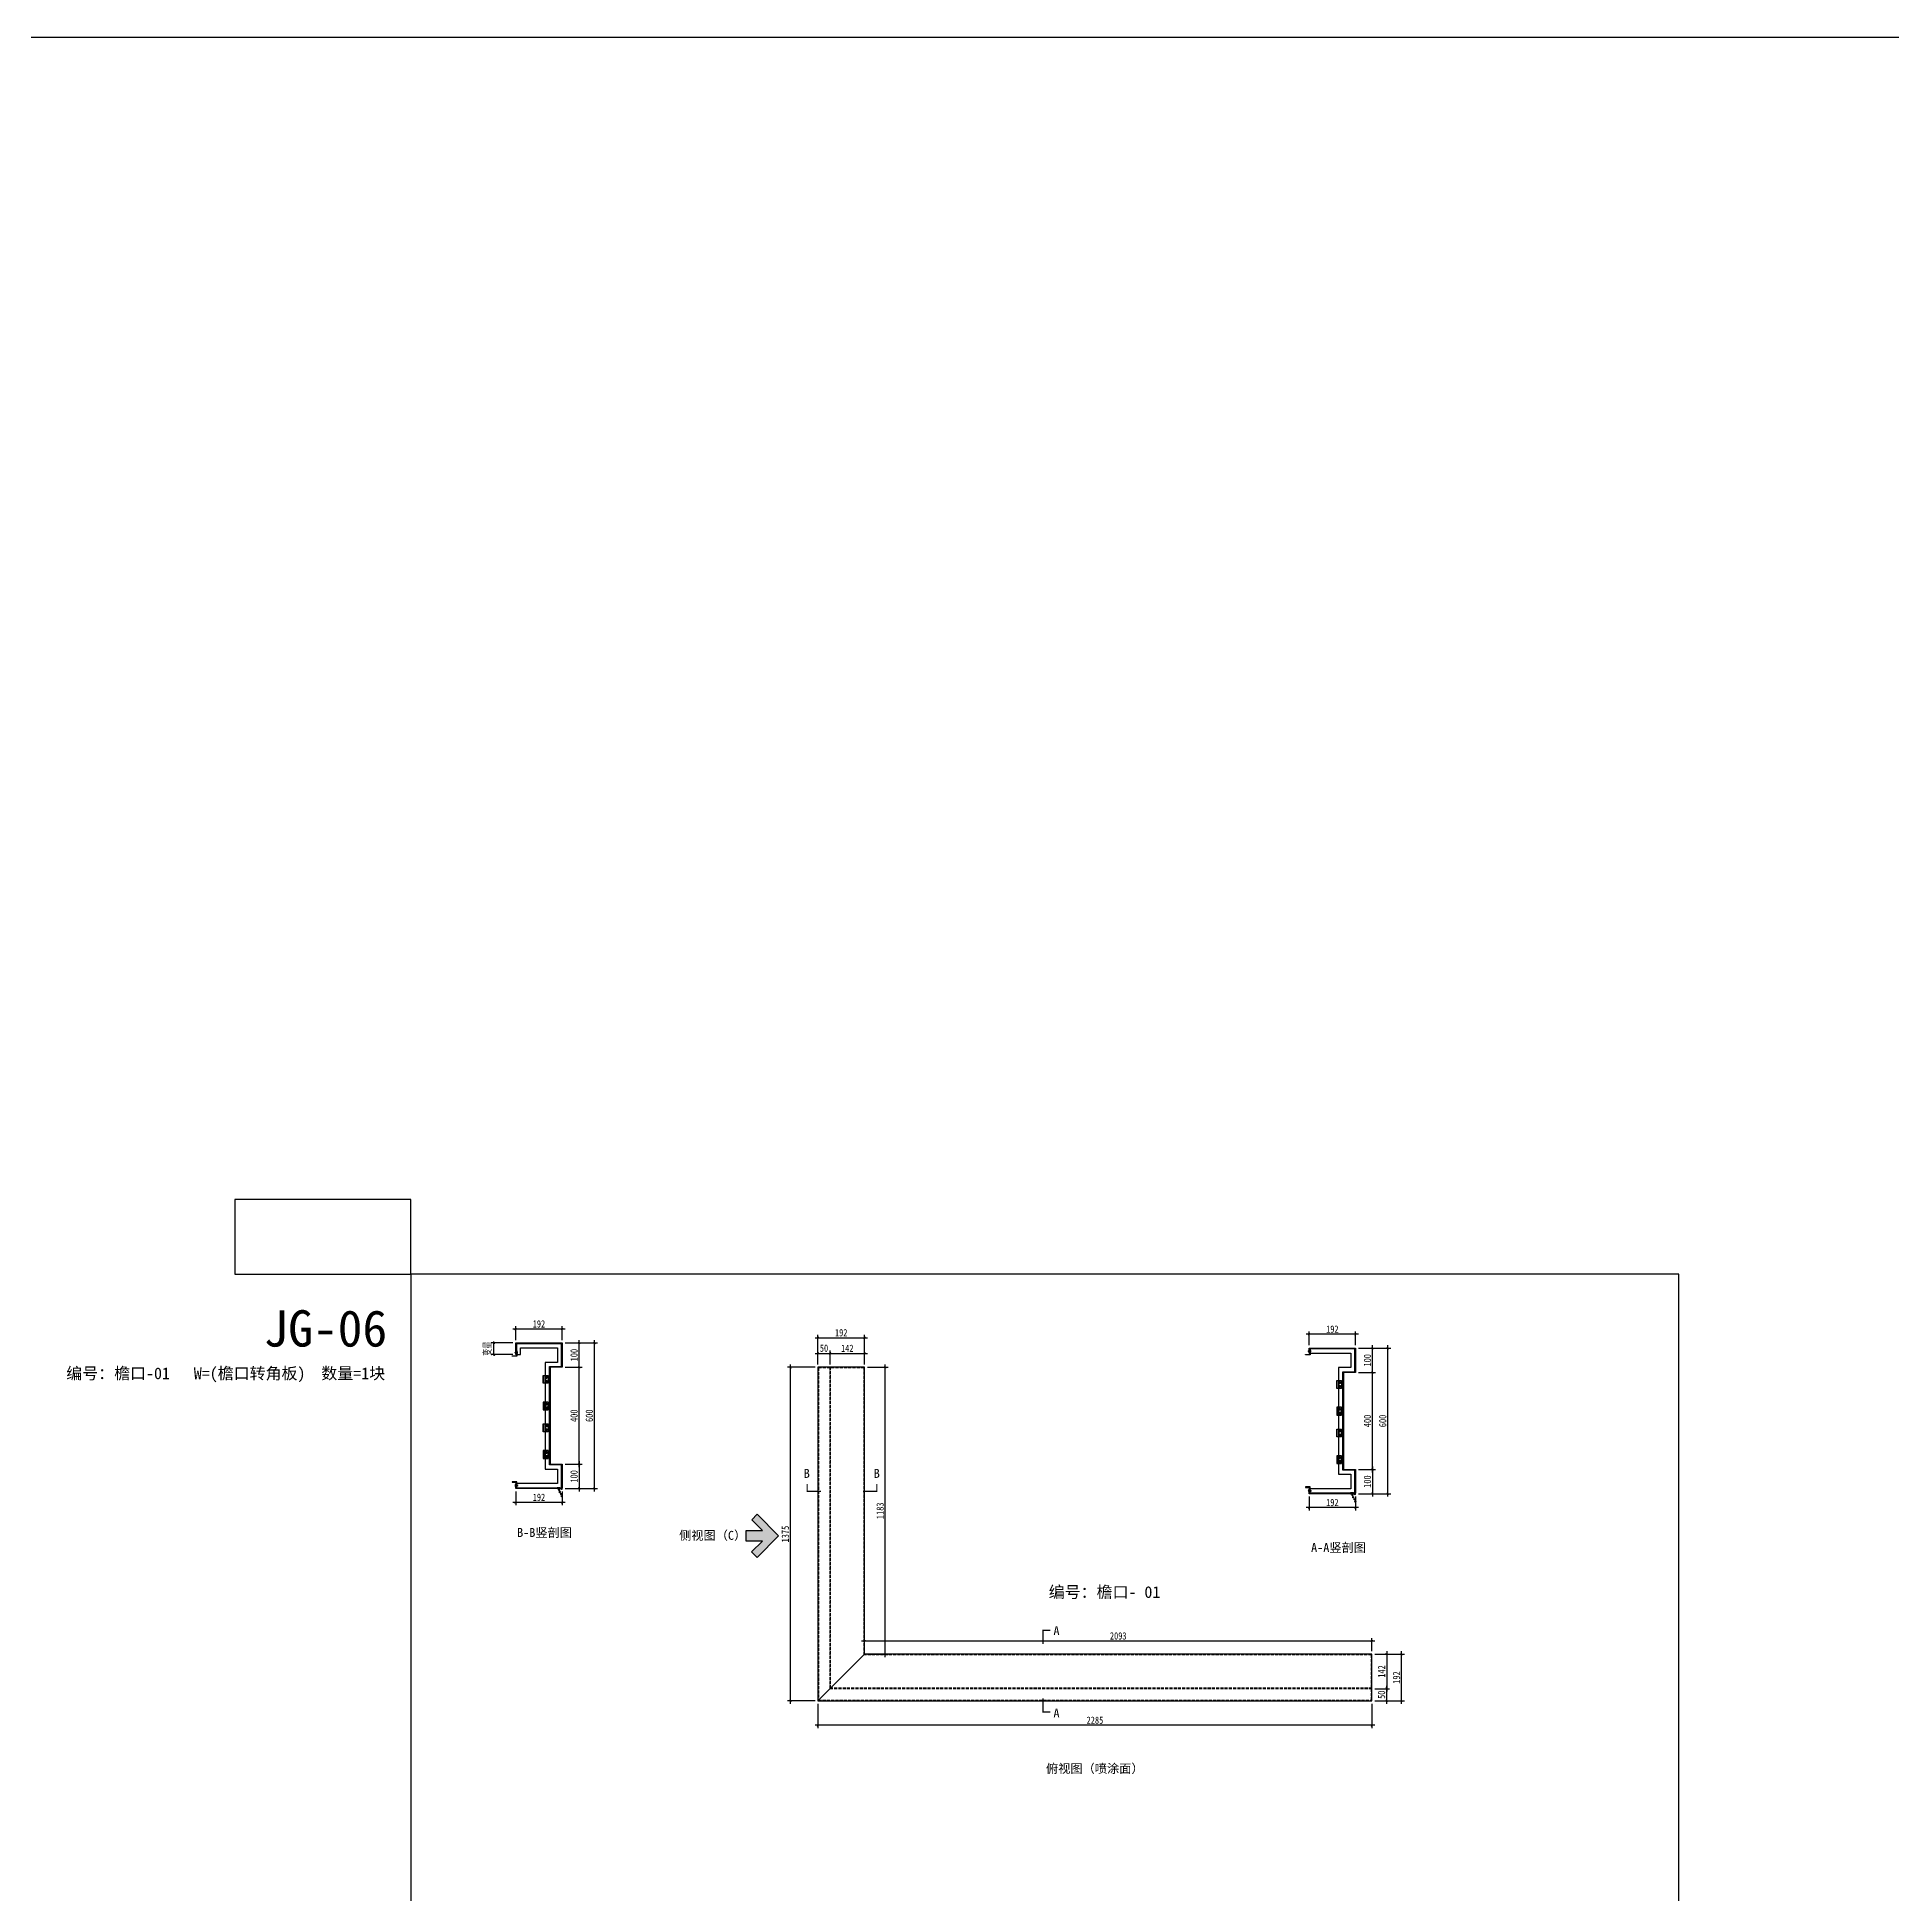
# Model space of a CAD drawing. Header units: millimetres. Extents: x 1519249 to 1604651, y -416196 to -347833.
# Drawn here: x 1589114 to 1596767, y -371714 to -364055 of the extents above; entities that cross this region are included whole.
import ezdxf

# ---------------------------------------------------------------- set-up
doc = ezdxf.new("R2010")
doc.units = ezdxf.units.MM
doc.header["$LTSCALE"] = 1000
doc.header["$MEASUREMENT"] = 0
for name, pattern in [('__DASH', [0.35, 0.25, -0.1]), ('CENTER', [2, 1.25, -0.25, 0.25, -0.25]), ('CENTERX2', [4, 2.5, -0.5, 0.5, -0.5]), ('DOTE', [2.42, 2, -0.2, 0.02, -0.2]), ('HIDDEN2', [0.1875, 0.125, -0.0625])]:
    doc.linetypes.add(name, pattern=pattern)
doc.layers.get('Defpoints').update_dxf_attribs({"color": 190})
for name, color, linetype in [('0-hatch', 8, 'Continuous'), ('0-铝合金投影', 112, 'Continuous'), ('4', 3, 'Continuous'), ('@@@@H @ 1', 2, 'Continuous'), ('BH-图层', 2, 'Continuous'), ('DIM_IDEN', 3, 'Continuous'), ('F-CASTFIX', 1, 'Continuous'), ('PJ', 4, 'Continuous'), ('PUB_DIM', 3, 'Continuous'), ('XC', 3, 'Continuous'), ('zx', 1, 'DOTE'), ('穿孔铝板', 161, 'Continuous')]:
    doc.layers.add(name, color=color, linetype=linetype)
doc.styles.add('黑体', font='simhei.ttf', dxfattribs={"width": 0.7})
doc.dimstyles.new('副本 BZ-6', dxfattribs={"dimscale": 12, "dimtxt": 2.5, "dimasz": 0.5, "dimexe": 1, "dimexo": 1, "dimgap": 0.5, "dimtad": 1, "dimdec": 0, "dimdsep": 46, "dimtxsty": '黑体', "dimblk": 'ARCHTICK', "dimcen": 3, "dimdle": 1, "dimclrd": 1, "dimclre": 1, "dimclrt": 2, "dimadec": 1, "dimazin": 0, "dimtfac": 1, "dimtdec": 0, "dimtix": 1, "dimtmove": 2, "dimatfit": 3, "dimldrblk": 'DOTSMALL', "dimfxl": 0, "dimtolj": 1, "dimtzin": 0, "dimarcsym": 0})

# ---------------------------------------------------------------- blocks, each defined once
blk = doc.blocks.new('_ArchTick')
at = {"color": 0, "linetype": 'ByBlock', "const_width": 0.5}
blk.add_lwpolyline([(-0.7, -0.7), (0.7, 0.7)], dxfattribs=at)
blk = doc.blocks.new('*D441')
at = {"color": 1, "lineweight": -2, "transparency": 16777216}
for p, q in [((1592333.9, -370926.1), (1592333.9, -371027.2)), ((1594618.5, -370926.1), (1594618.5, -371027.2)), ((1594630.5, -371015.2), (1592321.9, -371015.2))]:
    blk.add_line(p, q, dxfattribs=at)
at = {"layer": 'Defpoints', "color": 0, "transparency": 16777216}
for p in [(1592333.9, -370914.1), (1594618.5, -370914.1), (1592333.9, -371015.2)]:
    blk.add_point(p, dxfattribs=at)
at = {"color": 1, "lineweight": -2, "transparency": 16777216, "xscale": 6, "yscale": 6, "zscale": 6, "rotation": 180}
blk.add_blockref('_ArchTick', (1592333.9, -371015.2), dxfattribs=at)
at = {"color": 1, "lineweight": -2, "transparency": 16777216, "xscale": 6, "yscale": 6, "zscale": 6}
blk.add_blockref('_ArchTick', (1594618.5, -371015.2), dxfattribs=at)
at = {"color": 2, "transparency": 16777216, "insert": (1593476.2, -370994.2), "char_height": 30, "attachment_point": 5, "style": '黑体'}
blk.add_mtext('\\A1;2285', dxfattribs=at)
blk = doc.blocks.new('_DotSmall')
at = {"color": 0, "linetype": 'ByBlock', "const_width": 0.5}
blk.add_lwpolyline([(-0.0625, 0, 1), (0.0625, 0, 1)], format="xyb", close=True, dxfattribs=at)
blk = doc.blocks.new('*D442')
at = {"color": 1, "lineweight": -2, "transparency": 16777216}
for p, q in [((1592321.9, -369539.1), (1592208.4, -369539.1)), ((1592220.4, -370926.1), (1592220.4, -369527.1)), ((1592321.9, -370914.1), (1592208.4, -370914.1))]:
    blk.add_line(p, q, dxfattribs=at)
at = {"layer": 'Defpoints', "color": 0, "transparency": 16777216}
for p in [(1592220.4, -369539.1), (1592333.9, -369539.1), (1592333.9, -370914.1)]:
    blk.add_point(p, dxfattribs=at)
at = {"color": 1, "lineweight": -2, "transparency": 16777216, "xscale": 6, "yscale": 6, "zscale": 6}
for p, rotation in [((1592220.4, -369539.1), 90), ((1592220.4, -370914.1), 270)]:
    blk.add_blockref('_ArchTick', p, dxfattribs=dict(at, rotation=rotation))
at = {"color": 2, "transparency": 16777216, "insert": (1592199.4, -370226.6), "char_height": 30, "attachment_point": 5, "rotation": 90, "style": '黑体'}
blk.add_mtext('\\A1;1375', dxfattribs=at)
blk = doc.blocks.new('*D465')
at = {"color": 1, "lineweight": -2, "transparency": 16777216}
for p, q in [((1594630.5, -370864.1), (1594691.3, -370864.1)), ((1594679.3, -370926.1), (1594679.3, -370852.1)), ((1594630.5, -370914.1), (1594691.3, -370914.1))]:
    blk.add_line(p, q, dxfattribs=at)
at = {"layer": 'Defpoints', "color": 0, "transparency": 16777216}
for p in [(1594618.5, -370864.1), (1594679.3, -370864.1), (1594618.5, -370914.1)]:
    blk.add_point(p, dxfattribs=at)
at = {"color": 1, "lineweight": -2, "transparency": 16777216, "xscale": 6, "yscale": 6, "zscale": 6}
for p, rotation in [((1594679.3, -370864.1), 90), ((1594679.3, -370914.1), 270)]:
    blk.add_blockref('_ArchTick', p, dxfattribs=dict(at, rotation=rotation))
at = {"color": 2, "transparency": 16777216, "insert": (1594658.2, -370889.1), "char_height": 30, "attachment_point": 5, "rotation": 90, "style": '黑体'}
blk.add_mtext('\\A1;50', dxfattribs=at)
blk = doc.blocks.new('*D466')
at = {"color": 1, "lineweight": -2, "transparency": 16777216}
for p, q in [((1594630.5, -370722.1), (1594691.3, -370722.1)), ((1594679.3, -370710.1), (1594679.3, -370876.1)), ((1594630.5, -370864.1), (1594691.3, -370864.1))]:
    blk.add_line(p, q, dxfattribs=at)
at = {"layer": 'Defpoints', "color": 0, "transparency": 16777216}
for p in [(1594618.5, -370722.1), (1594618.5, -370864.1), (1594679.3, -370864.1)]:
    blk.add_point(p, dxfattribs=at)
at = {"color": 1, "lineweight": -2, "transparency": 16777216, "xscale": 6, "yscale": 6, "zscale": 6}
for p, rotation in [((1594679.3, -370722.1), 90), ((1594679.3, -370864.1), 270)]:
    blk.add_blockref('_ArchTick', p, dxfattribs=dict(at, rotation=rotation))
at = {"color": 2, "transparency": 16777216, "insert": (1594658.3, -370793.1), "char_height": 30, "attachment_point": 5, "rotation": 90, "style": '黑体'}
blk.add_mtext('\\A1;142', dxfattribs=at)
blk = doc.blocks.new('*D453')
at = {"color": 1, "lineweight": -2, "transparency": 16777216}
for p, q in [((1592321.9, -369481.5), (1592395.9, -369481.5)), ((1592333.9, -369527.1), (1592333.9, -369469.5)), ((1592383.9, -369527.1), (1592383.9, -369469.5))]:
    blk.add_line(p, q, dxfattribs=at)
at = {"layer": 'Defpoints', "color": 0, "transparency": 16777216}
for p in [(1592383.9, -369481.5), (1592333.9, -369539.1), (1592383.9, -369539.1)]:
    blk.add_point(p, dxfattribs=at)
at = {"color": 1, "lineweight": -2, "transparency": 16777216, "xscale": 6, "yscale": 6, "zscale": 6, "rotation": 180}
blk.add_blockref('_ArchTick', (1592333.9, -369481.5), dxfattribs=at)
at = {"color": 1, "lineweight": -2, "transparency": 16777216, "xscale": 6, "yscale": 6, "zscale": 6}
blk.add_blockref('_ArchTick', (1592383.9, -369481.5), dxfattribs=at)
at = {"color": 2, "transparency": 16777216, "insert": (1592358.9, -369460.3), "char_height": 30, "attachment_point": 5, "style": '黑体'}
blk.add_mtext('\\A1;50', dxfattribs=at)
blk = doc.blocks.new('*D454')
at = {"color": 1, "lineweight": -2, "transparency": 16777216}
for p, q in [((1592371.9, -369481.5), (1592537.9, -369481.5)), ((1592383.9, -369527.1), (1592383.9, -369469.5)), ((1592525.9, -369527.1), (1592525.9, -369469.5))]:
    blk.add_line(p, q, dxfattribs=at)
at = {"layer": 'Defpoints', "color": 0, "transparency": 16777216}
for p in [(1592525.9, -369481.5), (1592383.9, -369539.1), (1592525.9, -369539.1)]:
    blk.add_point(p, dxfattribs=at)
at = {"color": 1, "lineweight": -2, "transparency": 16777216, "xscale": 6, "yscale": 6, "zscale": 6, "rotation": 180}
blk.add_blockref('_ArchTick', (1592383.9, -369481.5), dxfattribs=at)
at = {"color": 1, "lineweight": -2, "transparency": 16777216, "xscale": 6, "yscale": 6, "zscale": 6}
blk.add_blockref('_ArchTick', (1592525.9, -369481.5), dxfattribs=at)
at = {"color": 2, "transparency": 16777216, "insert": (1592454.9, -369460.5), "char_height": 30, "attachment_point": 5, "style": '黑体'}
blk.add_mtext('\\A1;142', dxfattribs=at)
blk = doc.blocks.new('*D455')
at = {"color": 1, "lineweight": -2, "transparency": 16777216}
for p, q in [((1592321.9, -369417.5), (1592537.9, -369417.5)), ((1592333.9, -369527.1), (1592333.9, -369405.5)), ((1592525.9, -369527.1), (1592525.9, -369405.5))]:
    blk.add_line(p, q, dxfattribs=at)
at = {"layer": 'Defpoints', "color": 0, "transparency": 16777216}
for p in [(1592525.9, -369417.5), (1592333.9, -369539.1), (1592525.9, -369539.1)]:
    blk.add_point(p, dxfattribs=at)
at = {"color": 1, "lineweight": -2, "transparency": 16777216, "xscale": 6, "yscale": 6, "zscale": 6, "rotation": 180}
blk.add_blockref('_ArchTick', (1592333.9, -369417.5), dxfattribs=at)
at = {"color": 1, "lineweight": -2, "transparency": 16777216, "xscale": 6, "yscale": 6, "zscale": 6}
blk.add_blockref('_ArchTick', (1592525.9, -369417.5), dxfattribs=at)
at = {"color": 2, "transparency": 16777216, "insert": (1592429.9, -369396.5), "char_height": 30, "attachment_point": 5, "style": '黑体'}
blk.add_mtext('\\A1;192', dxfattribs=at)
blk = doc.blocks.new('*D456')
at = {"color": 1, "lineweight": -2, "transparency": 16777216}
for p, q in [((1594630.5, -370722.1), (1594753.1, -370722.1)), ((1594741.1, -370926.1), (1594741.1, -370710.1)), ((1594630.5, -370914.1), (1594753.1, -370914.1))]:
    blk.add_line(p, q, dxfattribs=at)
at = {"layer": 'Defpoints', "color": 0, "transparency": 16777216}
for p in [(1594618.5, -370722.1), (1594741.1, -370722.1), (1594618.5, -370914.1)]:
    blk.add_point(p, dxfattribs=at)
at = {"color": 1, "lineweight": -2, "transparency": 16777216, "xscale": 6, "yscale": 6, "zscale": 6}
for p, rotation in [((1594741.1, -370722.1), 90), ((1594741.1, -370914.1), 270)]:
    blk.add_blockref('_ArchTick', p, dxfattribs=dict(at, rotation=rotation))
at = {"color": 2, "transparency": 16777216, "insert": (1594720.1, -370818.1), "char_height": 30, "attachment_point": 5, "rotation": 90, "style": '黑体'}
blk.add_mtext('\\A1;192', dxfattribs=at)
blk = doc.blocks.new('*D457')
at = {"color": 1, "lineweight": -2, "transparency": 16777216}
for p, q in [((1594630.5, -370667.9), (1592513.9, -370667.9)), ((1592525.9, -370710.1), (1592525.9, -370655.9)), ((1594618.5, -370710.1), (1594618.5, -370655.9))]:
    blk.add_line(p, q, dxfattribs=at)
at = {"layer": 'Defpoints', "color": 0, "transparency": 16777216}
for p in [(1592525.9, -370667.9), (1592525.9, -370722.1), (1594618.5, -370722.1)]:
    blk.add_point(p, dxfattribs=at)
at = {"color": 1, "lineweight": -2, "transparency": 16777216, "xscale": 6, "yscale": 6, "zscale": 6, "rotation": 180}
blk.add_blockref('_ArchTick', (1592525.9, -370667.9), dxfattribs=at)
at = {"color": 1, "lineweight": -2, "transparency": 16777216, "xscale": 6, "yscale": 6, "zscale": 6}
blk.add_blockref('_ArchTick', (1594618.5, -370667.9), dxfattribs=at)
at = {"color": 2, "transparency": 16777216, "insert": (1593572.2, -370646.7), "char_height": 30, "attachment_point": 5, "style": '黑体'}
blk.add_mtext('\\A1;2093', dxfattribs=at)
blk = doc.blocks.new('*D458')
at = {"color": 1, "lineweight": -2, "transparency": 16777216}
for p, q in [((1592537.9, -369539.1), (1592623.4, -369539.1)), ((1592611.4, -370734.1), (1592611.4, -369527.1)), ((1592537.9, -370722.1), (1592623.4, -370722.1))]:
    blk.add_line(p, q, dxfattribs=at)
at = {"layer": 'Defpoints', "color": 0, "transparency": 16777216}
for p in [(1592525.9, -369539.1), (1592611.4, -369539.1), (1592525.9, -370722.1)]:
    blk.add_point(p, dxfattribs=at)
at = {"color": 1, "lineweight": -2, "transparency": 16777216, "xscale": 6, "yscale": 6, "zscale": 6}
for p, rotation in [((1592611.4, -369539.1), 90), ((1592611.4, -370722.1), 270)]:
    blk.add_blockref('_ArchTick', p, dxfattribs=dict(at, rotation=rotation))
at = {"color": 2, "transparency": 16777216, "insert": (1592590.4, -370130.6), "char_height": 30, "attachment_point": 5, "rotation": 90, "style": '黑体'}
blk.add_mtext('\\A1;1183', dxfattribs=at)
blk = doc.blocks.new('A$Ce385b8f0')
at = {"layer": 'PJ', "color": 8}
for centre, radius in [((8, 13.6), 3.2), ((8, 13.6), 1.52), ((24, 13.6), 3.2), ((24, 13.6), 1.52)]:
    blk.add_circle(centre, radius, dxfattribs=at)
at = {"layer": 'XC', "color": 8}
for p, q in [((0, 2.4), (32, 2.4)), ((8, 2.4), (8, 0)), ((24, 2.4), (24, 0))]:
    blk.add_line(p, q, dxfattribs=at)
blk.add_lwpolyline([(0, 0), (32, 0), (32, 20), (0, 20)], close=True, dxfattribs=at)
at = {"layer": 'zx', "color": 8, "linetype": 'CENTERX2', "ltscale": 0.05}
for p, q in [((13.6, 13.6), (2.4, 13.6)), ((8, 19.2), (8, 8)), ((18.4, 13.6), (29.6, 13.6)), ((24, 19.2), (24, 8))]:
    blk.add_line(p, q, dxfattribs=at)
blk = doc.blocks.new('grtgthyjyj')
at = {"layer": 'PJ'}
for radius in [4, 1.9]:
    blk.add_circle((4476642.9, 621901.9), radius, dxfattribs=at)
at = {"layer": 'zx', "linetype": 'CENTERX2', "ltscale": 0.05}
for p, q in [((4476635.9, 621901.9), (4476649.9, 621901.9)), ((4476642.9, 621908.9), (4476642.9, 621894.9))]:
    blk.add_line(p, q, dxfattribs=at)
blk = doc.blocks.new('grgthtyhjyjyuk')
at = {"layer": 'XC', "color": 165}
for p, q in [((4476656.9, 621931.9), (4476656.9, 621891.9)), ((4476656.9, 621921.9), (4476659.9, 621921.9)), ((4476656.9, 621901.9), (4476659.9, 621901.9))]:
    blk.add_line(p, q, dxfattribs=at)
blk.add_lwpolyline([(4476659.9, 621931.9), (4476659.9, 621891.9), (4476634.9, 621891.9), (4476634.9, 621931.9)], close=True, dxfattribs=at)
at = {"layer": 'DIM_IDEN', "color": 8, "xscale": -1, "rotation": 180}
blk.add_blockref('grtgthyjyj', (0, 1243823.8), dxfattribs=at)
at = {"layer": 'DIM_IDEN', "color": 8}
blk.add_blockref('grtgthyjyj', (0, 0), dxfattribs=at)
blk = doc.blocks.new('A$C06B245D9')
at = {"layer": '0-hatch', "elevation": 0}
for points in [[(3, -8, -1.371442), (-1, -7, 0.239017), (-2, -1, -0.322335), (3, -8)], [(8, -21, -1.371442), (3, -19, 0.239017), (3, -14, -0.322335), (8, -21)]]:
    blk.add_lwpolyline(points, format="xyb", dxfattribs=at)
blk = doc.blocks.new('gfrgrthgthyjyj')
at = {"color": 138, "linetype": 'Continuous'}
for p, q in [((4444220.2, 665049.9), (4444210.2, 665049.9)), ((4444210.2, 665049.4), (4444210.2, 665049.9)), ((4444212.8, 665049.9), (4444212.8, 665056.3)), ((4444215.2, 665058.1), (4444213.5, 665059)), ((4444216.5, 665047.8), (4444213.9, 665047.8)), ((4444215.2, 665058.1), (4444216.9, 665059)), ((4444217.6, 665049.9), (4444217.6, 665056.3)), ((4444220.2, 665049.4), (4444220.2, 665049.9))]:
    blk.add_line(p, q, dxfattribs=at)
at = {"color": 1, "linetype": 'CENTER', "ltscale": 2.357948}
blk.add_line((4444215.2, 665046.9), (4444215.2, 665059.6), dxfattribs=at)
at = {"color": 138, "linetype": 'Continuous'}
for centre, radius, start, end in [((4444215.2, 665055.9), 8.16, 232.44522, 260.55436), ((4444212.8, 665057.7), 1.44, 62.13766, 270.00283), ((4444215.2, 665055.9), 8.16, 279.45131, 307.56044), ((4444217.6, 665057.7), 1.44, 270.00283, 117.868)]:
    blk.add_arc(centre, radius, start, end, dxfattribs=at)
blk = doc.blocks.new('87654tghuyt')
at = {"layer": '0-hatch', "linetype": 'HIDDEN2', "ltscale": 4}
for p, q in [((1576251.5, -371460.9, -2.2), (1576241.5, -371460.9, -2.2)), ((1576251.5, -371461.8), (1576241.5, -371461.8)), ((1576251.5, -371462.5), (1576241.5, -371462.5)), ((1576251.5, -371463.2), (1576241.5, -371463.2))]:
    blk.add_line(p, q, dxfattribs=at)
blk.add_lwpolyline([(1576241.5, -371460.9), (1576251.5, -371460.9), (1576251.5, -371463.9), (1576241.5, -371463.9)], close=True, dxfattribs=at)
at = {"layer": '4'}
blk.add_lwpolyline([(1576241, -371463.9), (1576234, -371466.9, -0.414214), (1576231, -371463.9), (1576231, -371454.9)], format="xyb", dxfattribs=at)
at = {"layer": '4', "elevation": -2.2}
blk.add_lwpolyline([(1576234, -371454.9), (1576234, -371463.9), (1576241.5, -371460.9)], dxfattribs=at)
at = {"layer": 'F-CASTFIX', "color": 3}
for points in [[(1576423, -370883.9), (1576423, -370863.9), (1576231, -370863.9), (1576231, -370963.9), (1576281, -370963.9), (1576281, -371363.9), (1576231, -371363.9), (1576231, -371462.1)], [(1576234, -371460.9), (1576234, -371366.9), (1576284, -371366.9), (1576284, -370960.9), (1576234, -370960.9), (1576234, -370866.9), (1576420, -370866.9), (1576420, -370883.9)], [(1576423, -370883.9), (1576251, -370883.9), (1576251, -370943.9), (1576301, -370943.9), (1576301, -371383.9), (1576251, -371383.9), (1576251, -371443.9), (1576423, -371443.9)], [(1576241, -371463.9), (1576423, -371463.9), (1576423, -371443.9)], [(1576420, -371443.9), (1576420, -371460.9), (1576241.5, -371460.9)]]:
    blk.add_lwpolyline(points, dxfattribs=at)
at = {"layer": '穿孔铝板', "lineweight": 25}
for points in [[(1576418, -370869.9), (1576418, -370891.9), (1576438, -370891.9), (1576438, -370889.9), (1576420, -370889.9), (1576420, -370869.9)], [(1576418, -371457.9), (1576418, -371435.9), (1576438, -371435.9), (1576438, -371437.9), (1576420, -371437.9), (1576420, -371457.9)]]:
    blk.add_lwpolyline(points, close=True, dxfattribs=at)
at = {"color": 3, "rotation": 90.00000000000001}
for p in [(1576309, -371029.6), (1576309, -371229.6)]:
    blk.add_blockref('A$Ce385b8f0', p, dxfattribs=at)
at = {"layer": '0-铝合金投影', "xscale": -0.6666666666666666, "yscale": 0.6666666666666666, "zscale": 0.6666666666666666}
for p in [(1576235.9, -371482.8, -2.2), (1576244.4, -371465.5)]:
    blk.add_blockref('A$C06B245D9', p, dxfattribs=at)
at = {"layer": 'DIM_IDEN', "color": 8, "yscale": 0.7812485824527613, "zscale": 0.7812485824527613}
for p, xscale, rotation in [((2095992.3, 3101160.5), -0.7812485824527613, 90), ((2095992.3, -3843488.4), 0.7812485824527613, 90.00000000000001)]:
    blk.add_blockref('gfrgrthgthyjyj', p, dxfattribs=dict(at, xscale=xscale, rotation=rotation))
at = {"layer": 'DIM_IDEN', "color": 8, "xscale": 0.7999999999999999, "yscale": 0.7999999999999999, "zscale": 0.7999999999999999}
for p in [(-2005018.9, -868653.1), (-2005018.9, -868853.1)]:
    blk.add_blockref('grgthtyhjyjyuk', p, dxfattribs=at)
blk = doc.blocks.new('*D459')
at = {"color": 1, "lineweight": -2, "transparency": 16777216}
for p, q in [((1594563.2, -369560.2), (1594633.1, -369560.2)), ((1594621.1, -369972.2), (1594621.1, -369548.2)), ((1594563.2, -369960.2), (1594633.1, -369960.2))]:
    blk.add_line(p, q, dxfattribs=at)
at = {"layer": 'Defpoints', "color": 0, "transparency": 16777216}
for p in [(1594551.2, -369560.2), (1594621.1, -369560.2), (1594551.2, -369960.2)]:
    blk.add_point(p, dxfattribs=at)
at = {"color": 1, "lineweight": -2, "transparency": 16777216, "xscale": 6, "yscale": 6, "zscale": 6}
for p, rotation in [((1594621.1, -369560.2), 90), ((1594621.1, -369960.2), 270)]:
    blk.add_blockref('_ArchTick', p, dxfattribs=dict(at, rotation=rotation))
at = {"color": 2, "transparency": 16777216, "insert": (1594600, -369760.2), "char_height": 30, "attachment_point": 5, "rotation": 90, "style": '黑体'}
blk.add_mtext('\\A1;400', dxfattribs=at)
blk = doc.blocks.new('*D460')
at = {"color": 1, "lineweight": -2, "transparency": 16777216}
for p, q in [((1594563.2, -369460.2), (1594633.1, -369460.2)), ((1594621.1, -369572.2), (1594621.1, -369448.2)), ((1594563.2, -369560.2), (1594633.1, -369560.2))]:
    blk.add_line(p, q, dxfattribs=at)
at = {"layer": 'Defpoints', "color": 0, "transparency": 16777216}
for p in [(1594551.2, -369460.2), (1594621.1, -369460.2), (1594551.2, -369560.2)]:
    blk.add_point(p, dxfattribs=at)
at = {"color": 1, "lineweight": -2, "transparency": 16777216, "xscale": 6, "yscale": 6, "zscale": 6}
for p, rotation in [((1594621.1, -369460.2), 90), ((1594621.1, -369560.2), 270)]:
    blk.add_blockref('_ArchTick', p, dxfattribs=dict(at, rotation=rotation))
at = {"color": 2, "transparency": 16777216, "insert": (1594600, -369510.2), "char_height": 30, "attachment_point": 5, "rotation": 90, "style": '黑体'}
blk.add_mtext('\\A1;100', dxfattribs=at)
blk = doc.blocks.new('*D461')
at = {"color": 1, "lineweight": -2, "transparency": 16777216}
for p, q in [((1594563.2, -369402.8), (1594347.2, -369402.8)), ((1594359.2, -369448.2), (1594359.2, -369390.8)), ((1594551.2, -369448.2), (1594551.2, -369390.8))]:
    blk.add_line(p, q, dxfattribs=at)
at = {"layer": 'Defpoints', "color": 0, "transparency": 16777216}
for p in [(1594359.2, -369402.8), (1594359.2, -369460.2), (1594551.2, -369460.2)]:
    blk.add_point(p, dxfattribs=at)
at = {"color": 1, "lineweight": -2, "transparency": 16777216, "xscale": 6, "yscale": 6, "zscale": 6, "rotation": 180}
blk.add_blockref('_ArchTick', (1594359.2, -369402.8), dxfattribs=at)
at = {"color": 1, "lineweight": -2, "transparency": 16777216, "xscale": 6, "yscale": 6, "zscale": 6}
blk.add_blockref('_ArchTick', (1594551.2, -369402.8), dxfattribs=at)
at = {"color": 2, "transparency": 16777216, "insert": (1594455.2, -369381.8), "char_height": 30, "attachment_point": 5, "style": '黑体'}
blk.add_mtext('\\A1;192', dxfattribs=at)
blk = doc.blocks.new('*D462')
at = {"color": 1, "lineweight": -2, "transparency": 16777216}
for p, q in [((1594621.1, -369948.2), (1594621.1, -370072.2)), ((1594563.2, -369960.2), (1594633.1, -369960.2)), ((1594563.2, -370060.2), (1594633.1, -370060.2))]:
    blk.add_line(p, q, dxfattribs=at)
at = {"layer": 'Defpoints', "color": 0, "transparency": 16777216}
for p in [(1594551.2, -369960.2), (1594551.2, -370060.2), (1594621.1, -370060.2)]:
    blk.add_point(p, dxfattribs=at)
at = {"color": 1, "lineweight": -2, "transparency": 16777216, "xscale": 6, "yscale": 6, "zscale": 6}
for p, rotation in [((1594621.1, -369960.2), 90), ((1594621.1, -370060.2), 270)]:
    blk.add_blockref('_ArchTick', p, dxfattribs=dict(at, rotation=rotation))
at = {"color": 2, "transparency": 16777216, "insert": (1594600, -370010.2), "char_height": 30, "attachment_point": 5, "rotation": 90, "style": '黑体'}
blk.add_mtext('\\A1;100', dxfattribs=at)
blk = doc.blocks.new('*D463')
at = {"color": 1, "lineweight": -2, "transparency": 16777216}
for p, q in [((1594359.2, -370072.2), (1594359.2, -370129.7)), ((1594551.2, -370072.2), (1594551.2, -370129.7)), ((1594563.2, -370117.7), (1594347.2, -370117.7))]:
    blk.add_line(p, q, dxfattribs=at)
at = {"layer": 'Defpoints', "color": 0, "transparency": 16777216}
for p in [(1594359.2, -370060.2), (1594551.2, -370060.2), (1594359.2, -370117.7)]:
    blk.add_point(p, dxfattribs=at)
at = {"color": 1, "lineweight": -2, "transparency": 16777216, "xscale": 6, "yscale": 6, "zscale": 6, "rotation": 180}
blk.add_blockref('_ArchTick', (1594359.2, -370117.7), dxfattribs=at)
at = {"color": 1, "lineweight": -2, "transparency": 16777216, "xscale": 6, "yscale": 6, "zscale": 6}
blk.add_blockref('_ArchTick', (1594551.2, -370117.7), dxfattribs=at)
at = {"color": 2, "transparency": 16777216, "insert": (1594455.2, -370096.7), "char_height": 30, "attachment_point": 5, "style": '黑体'}
blk.add_mtext('\\A1;192', dxfattribs=at)
blk = doc.blocks.new('*D464')
at = {"color": 1, "lineweight": -2, "transparency": 16777216}
for p, q in [((1594563.2, -369460.2), (1594696.1, -369460.2)), ((1594684.1, -370072.2), (1594684.1, -369448.2)), ((1594563.2, -370060.2), (1594696.1, -370060.2))]:
    blk.add_line(p, q, dxfattribs=at)
at = {"layer": 'Defpoints', "color": 0, "transparency": 16777216}
for p in [(1594551.2, -369460.2), (1594684.1, -369460.2), (1594551.2, -370060.2)]:
    blk.add_point(p, dxfattribs=at)
at = {"color": 1, "lineweight": -2, "transparency": 16777216, "xscale": 6, "yscale": 6, "zscale": 6}
for p, rotation in [((1594684.1, -369460.2), 90), ((1594684.1, -370060.2), 270)]:
    blk.add_blockref('_ArchTick', p, dxfattribs=dict(at, rotation=rotation))
at = {"color": 2, "transparency": 16777216, "insert": (1594663, -369760.2), "char_height": 30, "attachment_point": 5, "rotation": 90, "style": '黑体'}
blk.add_mtext('\\A1;600', dxfattribs=at)
blk = doc.blocks.new('*U310')
h = blk.add_hatch(color=5)
h.set_gradient(color1=(0, 0, 255), rotation=180, one_color=1, tint=1)
h.paths.add_polyline_path([(0, 0), (0.375, -0.375), (0.469, -0.281), (0.281, -0.094), (0.566, -0.094), (0.566, 0.094), (0.281, 0.094), (0.469, 0.281), (0.375, 0.375)])
at = {"color": 0, "linetype": 'Continuous'}
blk.add_lwpolyline([(0, 0), (0.375, -0.375), (0.469, -0.281), (0.281, -0.094), (0.566, -0.094), (0.566, 0.094), (0.281, 0.094), (0.469, 0.281), (0.375, 0.375)], close=True, dxfattribs=at)
blk = doc.blocks.new('*D433')
at = {"color": 1, "lineweight": -2, "transparency": 16777216}
for p, q in [((1591291.4, -369538.7), (1591361.3, -369538.7)), ((1591349.3, -369950.7), (1591349.3, -369526.7)), ((1591291.4, -369938.7), (1591361.3, -369938.7))]:
    blk.add_line(p, q, dxfattribs=at)
at = {"layer": 'Defpoints', "color": 0, "transparency": 16777216}
for p in [(1591279.4, -369538.7), (1591349.3, -369538.7), (1591279.4, -369938.7)]:
    blk.add_point(p, dxfattribs=at)
at = {"color": 1, "lineweight": -2, "transparency": 16777216, "xscale": 6, "yscale": 6, "zscale": 6}
for p, rotation in [((1591349.3, -369538.7), 90), ((1591349.3, -369938.7), 270)]:
    blk.add_blockref('_ArchTick', p, dxfattribs=dict(at, rotation=rotation))
at = {"color": 2, "transparency": 16777216, "insert": (1591328.1, -369738.7), "char_height": 30, "attachment_point": 5, "rotation": 90, "style": '黑体'}
blk.add_mtext('\\A1;400', dxfattribs=at)
blk = doc.blocks.new('*D434')
at = {"color": 1, "lineweight": -2, "transparency": 16777216}
for p, q in [((1591291.4, -369438.7), (1591361.3, -369438.7)), ((1591349.3, -369550.7), (1591349.3, -369426.7)), ((1591291.4, -369538.7), (1591361.3, -369538.7))]:
    blk.add_line(p, q, dxfattribs=at)
at = {"layer": 'Defpoints', "color": 0, "transparency": 16777216}
for p in [(1591279.4, -369438.7), (1591349.3, -369438.7), (1591279.4, -369538.7)]:
    blk.add_point(p, dxfattribs=at)
at = {"color": 1, "lineweight": -2, "transparency": 16777216, "xscale": 6, "yscale": 6, "zscale": 6}
for p, rotation in [((1591349.3, -369438.7), 90), ((1591349.3, -369538.7), 270)]:
    blk.add_blockref('_ArchTick', p, dxfattribs=dict(at, rotation=rotation))
at = {"color": 2, "transparency": 16777216, "insert": (1591328.1, -369488.7), "char_height": 30, "attachment_point": 5, "rotation": 90, "style": '黑体'}
blk.add_mtext('\\A1;100', dxfattribs=at)
blk = doc.blocks.new('*D435')
at = {"color": 1, "lineweight": -2, "transparency": 16777216}
for p, q in [((1591291.4, -369381.3), (1591075.4, -369381.3)), ((1591087.4, -369426.7), (1591087.4, -369369.3)), ((1591279.4, -369426.7), (1591279.4, -369369.3))]:
    blk.add_line(p, q, dxfattribs=at)
at = {"layer": 'Defpoints', "color": 0, "transparency": 16777216}
for p in [(1591087.4, -369381.3), (1591087.4, -369438.7), (1591279.4, -369438.7)]:
    blk.add_point(p, dxfattribs=at)
at = {"color": 1, "lineweight": -2, "transparency": 16777216, "xscale": 6, "yscale": 6, "zscale": 6, "rotation": 180}
blk.add_blockref('_ArchTick', (1591087.4, -369381.3), dxfattribs=at)
at = {"color": 1, "lineweight": -2, "transparency": 16777216, "xscale": 6, "yscale": 6, "zscale": 6}
blk.add_blockref('_ArchTick', (1591279.4, -369381.3), dxfattribs=at)
at = {"color": 2, "transparency": 16777216, "insert": (1591183.4, -369360.3), "char_height": 30, "attachment_point": 5, "style": '黑体'}
blk.add_mtext('\\A1;192', dxfattribs=at)
blk = doc.blocks.new('*D436')
at = {"color": 1, "lineweight": -2, "transparency": 16777216}
for p, q in [((1591291.4, -369938.7), (1591361.3, -369938.7)), ((1591349.3, -369926.7), (1591349.3, -370050.7)), ((1591291.4, -370038.7), (1591361.3, -370038.7))]:
    blk.add_line(p, q, dxfattribs=at)
at = {"layer": 'Defpoints', "color": 0, "transparency": 16777216}
for p in [(1591279.4, -369938.7), (1591279.4, -370038.7), (1591349.3, -370038.7)]:
    blk.add_point(p, dxfattribs=at)
at = {"color": 1, "lineweight": -2, "transparency": 16777216, "xscale": 6, "yscale": 6, "zscale": 6}
for p, rotation in [((1591349.3, -369938.7), 90), ((1591349.3, -370038.7), 270)]:
    blk.add_blockref('_ArchTick', p, dxfattribs=dict(at, rotation=rotation))
at = {"color": 2, "transparency": 16777216, "insert": (1591328.1, -369988.7), "char_height": 30, "attachment_point": 5, "rotation": 90, "style": '黑体'}
blk.add_mtext('\\A1;100', dxfattribs=at)
blk = doc.blocks.new('*D437')
at = {"color": 1, "lineweight": -2, "transparency": 16777216}
for p, q in [((1591291.4, -370096.1), (1591075.4, -370096.1)), ((1591087.4, -370050.7), (1591087.4, -370108.1)), ((1591279.4, -370050.7), (1591279.4, -370108.1))]:
    blk.add_line(p, q, dxfattribs=at)
at = {"layer": 'Defpoints', "color": 0, "transparency": 16777216}
for p in [(1591087.4, -370038.7), (1591087.4, -370096.1), (1591279.4, -370038.7)]:
    blk.add_point(p, dxfattribs=at)
at = {"color": 1, "lineweight": -2, "transparency": 16777216, "xscale": 6, "yscale": 6, "zscale": 6, "rotation": 180}
blk.add_blockref('_ArchTick', (1591087.4, -370096.1), dxfattribs=at)
at = {"color": 1, "lineweight": -2, "transparency": 16777216, "xscale": 6, "yscale": 6, "zscale": 6}
blk.add_blockref('_ArchTick', (1591279.4, -370096.1), dxfattribs=at)
at = {"color": 2, "transparency": 16777216, "insert": (1591183.4, -370075.1), "char_height": 30, "attachment_point": 5, "style": '黑体'}
blk.add_mtext('\\A1;192', dxfattribs=at)
blk = doc.blocks.new('*D438')
at = {"color": 1, "lineweight": -2, "transparency": 16777216}
for p, q in [((1591291.4, -369438.7), (1591424.3, -369438.7)), ((1591412.3, -370050.7), (1591412.3, -369426.7)), ((1591291.4, -370038.7), (1591424.3, -370038.7))]:
    blk.add_line(p, q, dxfattribs=at)
at = {"layer": 'Defpoints', "color": 0, "transparency": 16777216}
for p in [(1591279.4, -369438.7), (1591412.3, -369438.7), (1591279.4, -370038.7)]:
    blk.add_point(p, dxfattribs=at)
at = {"color": 1, "lineweight": -2, "transparency": 16777216, "xscale": 6, "yscale": 6, "zscale": 6}
for p, rotation in [((1591412.3, -369438.7), 90), ((1591412.3, -370038.7), 270)]:
    blk.add_blockref('_ArchTick', p, dxfattribs=dict(at, rotation=rotation))
at = {"color": 2, "transparency": 16777216, "insert": (1591391.1, -369738.7), "char_height": 30, "attachment_point": 5, "rotation": 90, "style": '黑体'}
blk.add_mtext('\\A1;600', dxfattribs=at)
blk = doc.blocks.new('*D439')
at = {"color": 1, "lineweight": -2, "transparency": 16777216}
for p, q in [((1591075.4, -369438.7), (1590985.9, -369438.7)), ((1591075.4, -369485.7), (1590985.9, -369485.7)), ((1590997.9, -369438.7), (1590997.9, -369432.7)), ((1590997.9, -369485.7), (1590997.9, -369438.7)), ((1590997.9, -369485.7), (1590997.9, -369491.7))]:
    blk.add_line(p, q, dxfattribs=at)
at = {"layer": 'Defpoints', "color": 0, "transparency": 16777216}
for p in [(1590997.9, -369438.7), (1591087.4, -369438.7), (1591087.4, -369485.7)]:
    blk.add_point(p, dxfattribs=at)
at = {"color": 1, "lineweight": -2, "transparency": 16777216, "xscale": 6, "yscale": 6, "zscale": 6}
for p, rotation in [((1590997.9, -369438.7), 270), ((1590997.9, -369485.7), 90)]:
    blk.add_blockref('_ArchTick', p, dxfattribs=dict(at, rotation=rotation))
at = {"color": 2, "transparency": 16777216, "insert": (1590971.9, -369462.2), "char_height": 30, "attachment_point": 5, "rotation": 90, "style": '黑体'}
blk.add_mtext('\\A1;变量', dxfattribs=at)

msp = doc.modelspace()

# ---------------------------------------------------------------- linework, layer by layer
at = {"color": 1, "linetype": 'CENTER', "ltscale": 2.357948}
msp.add_line((1591085, -369478.7), (1591094.9, -369478.7), dxfattribs=at)
at = {"color": 138, "linetype": 'Continuous'}
for p, q in [((1591085.8, -369479.7), (1591085.8, -369477.6)), ((1591087, -369474.8), (1591087.4, -369474.8)), ((1591087, -369482.5), (1591087.4, -369482.5)), ((1591087.4, -369482.5), (1591087.4, -369474.8)), ((1591087.4, -369476.8), (1591092.4, -369476.8)), ((1591087.4, -369480.5), (1591092.4, -369480.5)), ((1591093.8, -369478.7), (1591094.5, -369477.3)), ((1591093.8, -369478.7), (1591094.5, -369480))]:
    msp.add_line(p, q, dxfattribs=at)
at = {"color": 3}
msp.add_line((1592525.9, -370722.1), (1592333.9, -370914.1), dxfattribs=at)
at = {"color": 6}
msp.add_lwpolyline([(1574688.9, -364054.6), (1599228.1, -364054.6), (1599228.1, -398330.1), (1574688.9, -398330.1)], close=True, dxfattribs=at)
at = {"color": 2}
msp.add_lwpolyline([(1595884.4, -369155), (1590654.6, -369155), (1590654.6, -374653.4), (1595884.4, -374653.4)], close=True, dxfattribs=at)
at = {"color": 3}
msp.add_lwpolyline([(1594618.5, -370914.1), (1594618.5, -370722.1), (1592525.9, -370722.1), (1592525.9, -369539.1), (1592333.9, -369539.1), (1592333.9, -370914.1), (1594618.5, -370914.1)], dxfattribs=at)
at = {"color": 6, "const_width": 5}
for points in [[(1592346, -370050.1), (1592289.3, -370050.1), (1592289.3, -370020)], [(1592519.9, -370050.1), (1592576.6, -370050.1), (1592576.6, -370020)], [(1593261.6, -370680.3), (1593261.6, -370623.5), (1593291.7, -370623.5)], [(1593261.6, -370903.9), (1593261.6, -370960.6), (1593291.7, -370960.6)]]:
    msp.add_lwpolyline(points, dxfattribs=at)
at = {"color": 138, "linetype": 'Continuous'}
for centre, radius, start, end in [((1591092.1, -369478.7), 6.38, 142.44522, 170.55436), ((1591092.1, -369478.7), 6.38, 189.45131, 217.56044), ((1591093.5, -369476.8), 1.13, 332.13766, 180.00283), ((1591093.5, -369480.5), 1.13, 180.00283, 27.868)]:
    msp.add_arc(centre, radius, start, end, dxfattribs=at)
at = {"layer": '0-hatch', "linetype": 'HIDDEN2', "ltscale": 4}
for p, q in [((1591258.9, -370035.7, -2.2), (1591268.9, -370035.7, -2.2)), ((1591258.9, -370036.6), (1591268.9, -370036.6)), ((1591258.9, -370037.2), (1591268.9, -370037.2)), ((1591258.9, -370037.9), (1591268.9, -370037.9))]:
    msp.add_line(p, q, dxfattribs=at)
msp.add_lwpolyline([(1591268.9, -370035.7), (1591258.9, -370035.7), (1591258.9, -370038.7), (1591268.9, -370038.7)], close=True, dxfattribs=at)
at = {"layer": '4', "elevation": -2.2}
msp.add_lwpolyline([(1591276.4, -370029.7), (1591276.4, -370038.7), (1591268.9, -370035.7)], dxfattribs=at)
at = {"layer": '4'}
msp.add_lwpolyline([(1591269.4, -370038.7), (1591276.4, -370041.7, 0.414214), (1591279.4, -370038.7), (1591279.4, -370029.7)], format="xyb", dxfattribs=at)
at = {"layer": 'F-CASTFIX', "color": 3}
for points in [[(1591276.4, -370035.7), (1591276.4, -369941.7), (1591226.4, -369941.7), (1591226.4, -369535.7), (1591276.4, -369535.7), (1591276.4, -369441.7), (1591090.4, -369441.7), (1591090.4, -369485.7), (1591087.4, -369485.7), (1591087.4, -369438.7), (1591279.4, -369438.7), (1591279.4, -369538.7), (1591229.4, -369538.7), (1591229.4, -369938.7), (1591279.4, -369938.7), (1591279.4, -370036.9)], [(1591087.4, -369485.7), (1591107.4, -369485.7), (1591107.4, -369458.7), (1591259.4, -369458.7), (1591259.4, -369518.7), (1591209.4, -369518.7), (1591209.4, -369958.7), (1591259.4, -369958.7), (1591259.4, -370018.7), (1591087.4, -370018.7)], [(1591269.4, -370038.7), (1591087.4, -370038.7), (1591087.4, -370018.7)], [(1591090.4, -370018.7), (1591090.4, -370035.7), (1591268.9, -370035.7)]]:
    msp.add_lwpolyline(points, dxfattribs=at)
at = {"layer": 'PUB_DIM', "color": 1}
msp.add_lwpolyline([(1590654.6, -368846.9), (1589929.5, -368846.9), (1589929.5, -369155), (1590654.6, -369155)], close=True, dxfattribs=at)
at = {"layer": 'PUB_DIM', "color": 59, "linetype": '__DASH', "ltscale": 0.05}
msp.add_lwpolyline([(1594616.5, -370912.1), (1594616.5, -370724.1), (1592523.9, -370724.1), (1592523.9, -369541.1), (1592335.9, -369541.1), (1592335.9, -370912.1)], close=True, dxfattribs=at)
at = {"layer": 'PUB_DIM', "color": 114, "linetype": '__DASH', "ltscale": 0.05, "true_color": 0x139b48}
msp.add_lwpolyline([(1594618.5, -370864.1), (1592383.9, -370864.1), (1592383.9, -369539.1)], dxfattribs=at)
at = {"layer": 'PUB_DIM', "color": 59, "linetype": '__DASH', "ltscale": 0.05}
msp.add_lwpolyline([(1594618.5, -370862.1), (1592385.9, -370862.1), (1592385.9, -369539.1)], dxfattribs=at)
at = {"layer": '穿孔铝板', "lineweight": 25}
for points in [[(1591092.4, -369471.7), (1591092.4, -369493.7), (1591072.4, -369493.7), (1591072.4, -369491.7), (1591090.4, -369491.7), (1591090.4, -369471.7)], [(1591092.4, -370032.7), (1591092.4, -370010.7), (1591072.4, -370010.7), (1591072.4, -370012.7), (1591090.4, -370012.7), (1591090.4, -370032.7)]]:
    msp.add_lwpolyline(points, close=True, dxfattribs=at)

# ---------------------------------------------------------------- block references
at = {"xscale": -1}
msp.add_blockref('87654tghuyt', (3170782.2, 1403.7), dxfattribs=at)
at = {"color": 3, "xscale": -1, "rotation": 270}
for p in [(1591201.4, -369604.4), (1591201.4, -369804.4)]:
    msp.add_blockref('A$Ce385b8f0', p, dxfattribs=at)
at = {"layer": '0-铝合金投影', "xscale": 0.6666666666666666, "yscale": 0.6666666666666666, "zscale": 0.6666666666666666}
for p in [(1591266, -370040.3), (1591274.5, -370057.6, -2.2)]:
    msp.add_blockref('A$C06B245D9', p, dxfattribs=at)
at = {"layer": '@@@@H @ 1', "xscale": -236.6115395967184, "yscale": 236.6115395967184, "zscale": 236.6115395967184, "rotation": 359.8975694812702}
msp.add_blockref('*U310', (1592171.7, -370234), dxfattribs=at)
at = {"layer": 'DIM_IDEN', "color": 8, "xscale": -0.7999999999999999, "yscale": 0.7999999999999999, "zscale": 0.7999999999999999}
for p in [(5172529.3, -867227.9), (5172529.3, -867427.9)]:
    msp.add_blockref('grgthtyhjyjyuk', p, dxfattribs=at)
at = {"layer": 'DIM_IDEN', "color": 8, "xscale": -0.7812485824527613, "yscale": 0.7812485824527613, "zscale": 0.7812485824527613, "rotation": 270}
msp.add_blockref('gfrgrthgthyjyj', (1071518.1, -3842063.1), dxfattribs=at)

# ---------------------------------------------------------------- texts
at = {"layer": 'BH-图层', "color": 6, "style": '黑体'}
for s, p in [('B', (1592275.3, -369994.9)), ('B', (1592564, -369994.9)), ('B-B竖剖图', (1591093.3, -370238.6)), ('侧视图（C）', (1591761.5, -370250.4)), ('A-A竖剖图', (1594367.6, -370300.5)), ('A', (1593305.1, -370643.4)), ('A', (1593305.1, -370982.8)), ('俯视图（喷涂面）', (1593274.4, -371211.6))]:
    msp.add_text(s, height=36.9, dxfattribs=at).set_placement(p)
at = {"layer": 'DIM_IDEN', "color": 2, "style": '黑体'}
msp.add_text('JG-06', height=150, dxfattribs=at).set_placement((1590047.4, -369453.6))
at = {"layer": 'DIM_IDEN', "color": 1, "style": '黑体'}
for s, height, p in [('编号：檐口-01   W=(檐口转角板)  数量=1块', 48.246, (1589234.1, -369588)), ('编号：檐口- 01', 48.25, (1593285.6, -370489.8))]:
    msp.add_text(s, height=height, dxfattribs=at).set_placement(p)

# ---------------------------------------------------------------- dimensions: what is measured, and where the dimension line sits
for p1, p2, distance, picture, middle in [((1591279.4, -369438.7), (1591087.4, -369438.7), -57.4, '*D435', (1591183.4, -369360.3)), ((1594551.2, -369460.2), (1594359.2, -369460.2), -57.4, '*D461', (1594455.2, -369381.8)), ((1591279.4, -370038.7), (1591279.4, -369438.7), -133, '*D438', (1591391.1, -369738.7)), ((1594551.2, -370060.2), (1594551.2, -369460.2), -133, '*D464', (1594663, -369760.2)), ((1591279.4, -369938.7), (1591279.4, -369538.7), -69.9, '*D433', (1591328.1, -369738.7)), ((1594551.2, -369960.2), (1594551.2, -369560.2), -69.9, '*D459', (1594600, -369760.2)), ((1591279.4, -370038.7), (1591087.4, -370038.7), 57.4, '*D437', (1591183.4, -370075.1)), ((1594551.2, -370060.2), (1594359.2, -370060.2), 57.4, '*D463', (1594455.2, -370096.7))]:
    dim = msp.add_aligned_dim(p1=p1, p2=p2, distance=distance, dimstyle='副本 BZ-6')
    dim.commit()
    dim.dimension.update_dxf_attribs({"geometry": picture, "text_midpoint": middle})
dim = msp.add_aligned_dim(p1=(1591087.4, -369485.7), p2=(1591087.4, -369438.7), distance=89.4, text='变量', dimstyle='副本 BZ-6')
dim.commit()
dim.dimension.update_dxf_attribs({"geometry": '*D439', "text_midpoint": (1590971.9, -369462.2)})
at = {"color": 6}
for p1, p2, distance, picture, middle in [((1592333.9, -369539.1), (1592525.9, -369539.1), 121.6, '*D455', (1592429.9, -369396.5)), ((1592333.9, -369539.1), (1592383.9, -369539.1), 57.6, '*D453', (1592358.9, -369460.3)), ((1592333.9, -370914.1), (1592333.9, -369539.1), 113.5, '*D442', (1592199.4, -370226.6)), ((1592525.9, -370722.1), (1592525.9, -369539.1), -85.5, '*D458', (1592590.4, -370130.6)), ((1594618.5, -370722.1), (1592525.9, -370722.1), -54.2, '*D457', (1593572.2, -370646.7)), ((1594618.5, -370722.1), (1594618.5, -370864.1), 60.8, '*D466', (1594658.3, -370793.1)), ((1594618.5, -370914.1), (1594618.5, -370722.1), -122.6, '*D456', (1594720.1, -370818.1)), ((1594618.5, -370914.1), (1594618.5, -370864.1), -60.8, '*D465', (1594658.2, -370889.1)), ((1594618.5, -370914.1), (1592333.9, -370914.1), 101.1, '*D441', (1593476.2, -370994.2))]:
    dim = msp.add_aligned_dim(p1=p1, p2=p2, distance=distance, dimstyle='副本 BZ-6', dxfattribs=at)
    dim.commit()
    dim.dimension.update_dxf_attribs({"geometry": picture, "text_midpoint": middle})
for base, p1, p2, angle, picture, middle in [((1591349.3, -369438.7), (1591279.4, -369538.7), (1591279.4, -369438.7), 270, '*D434', (1591328.1, -369488.7)), ((1594621.1, -369460.2), (1594551.2, -369560.2), (1594551.2, -369460.2), 270, '*D460', (1594600, -369510.2)), ((1591349.3, -370038.7), (1591279.4, -369938.7), (1591279.4, -370038.7), 90, '*D436', (1591328.1, -369988.7)), ((1594621.1, -370060.2), (1594551.2, -369960.2), (1594551.2, -370060.2), 90, '*D462', (1594600, -370010.2))]:
    dim = msp.add_linear_dim(base=base, p1=p1, p2=p2, angle=angle, dimstyle='副本 BZ-6')
    dim.commit()
    dim.dimension.update_dxf_attribs({"geometry": picture, "text_midpoint": middle})
dim = msp.add_linear_dim(base=(1592525.9, -369481.5), p1=(1592383.9, -369539.1), p2=(1592525.9, -369539.1), angle=180, dimstyle='副本 BZ-6', dxfattribs=at)
dim.commit()
dim.dimension.update_dxf_attribs({"geometry": '*D454', "text_midpoint": (1592454.9, -369460.5)})

doc.saveas('drawing.dxf')
